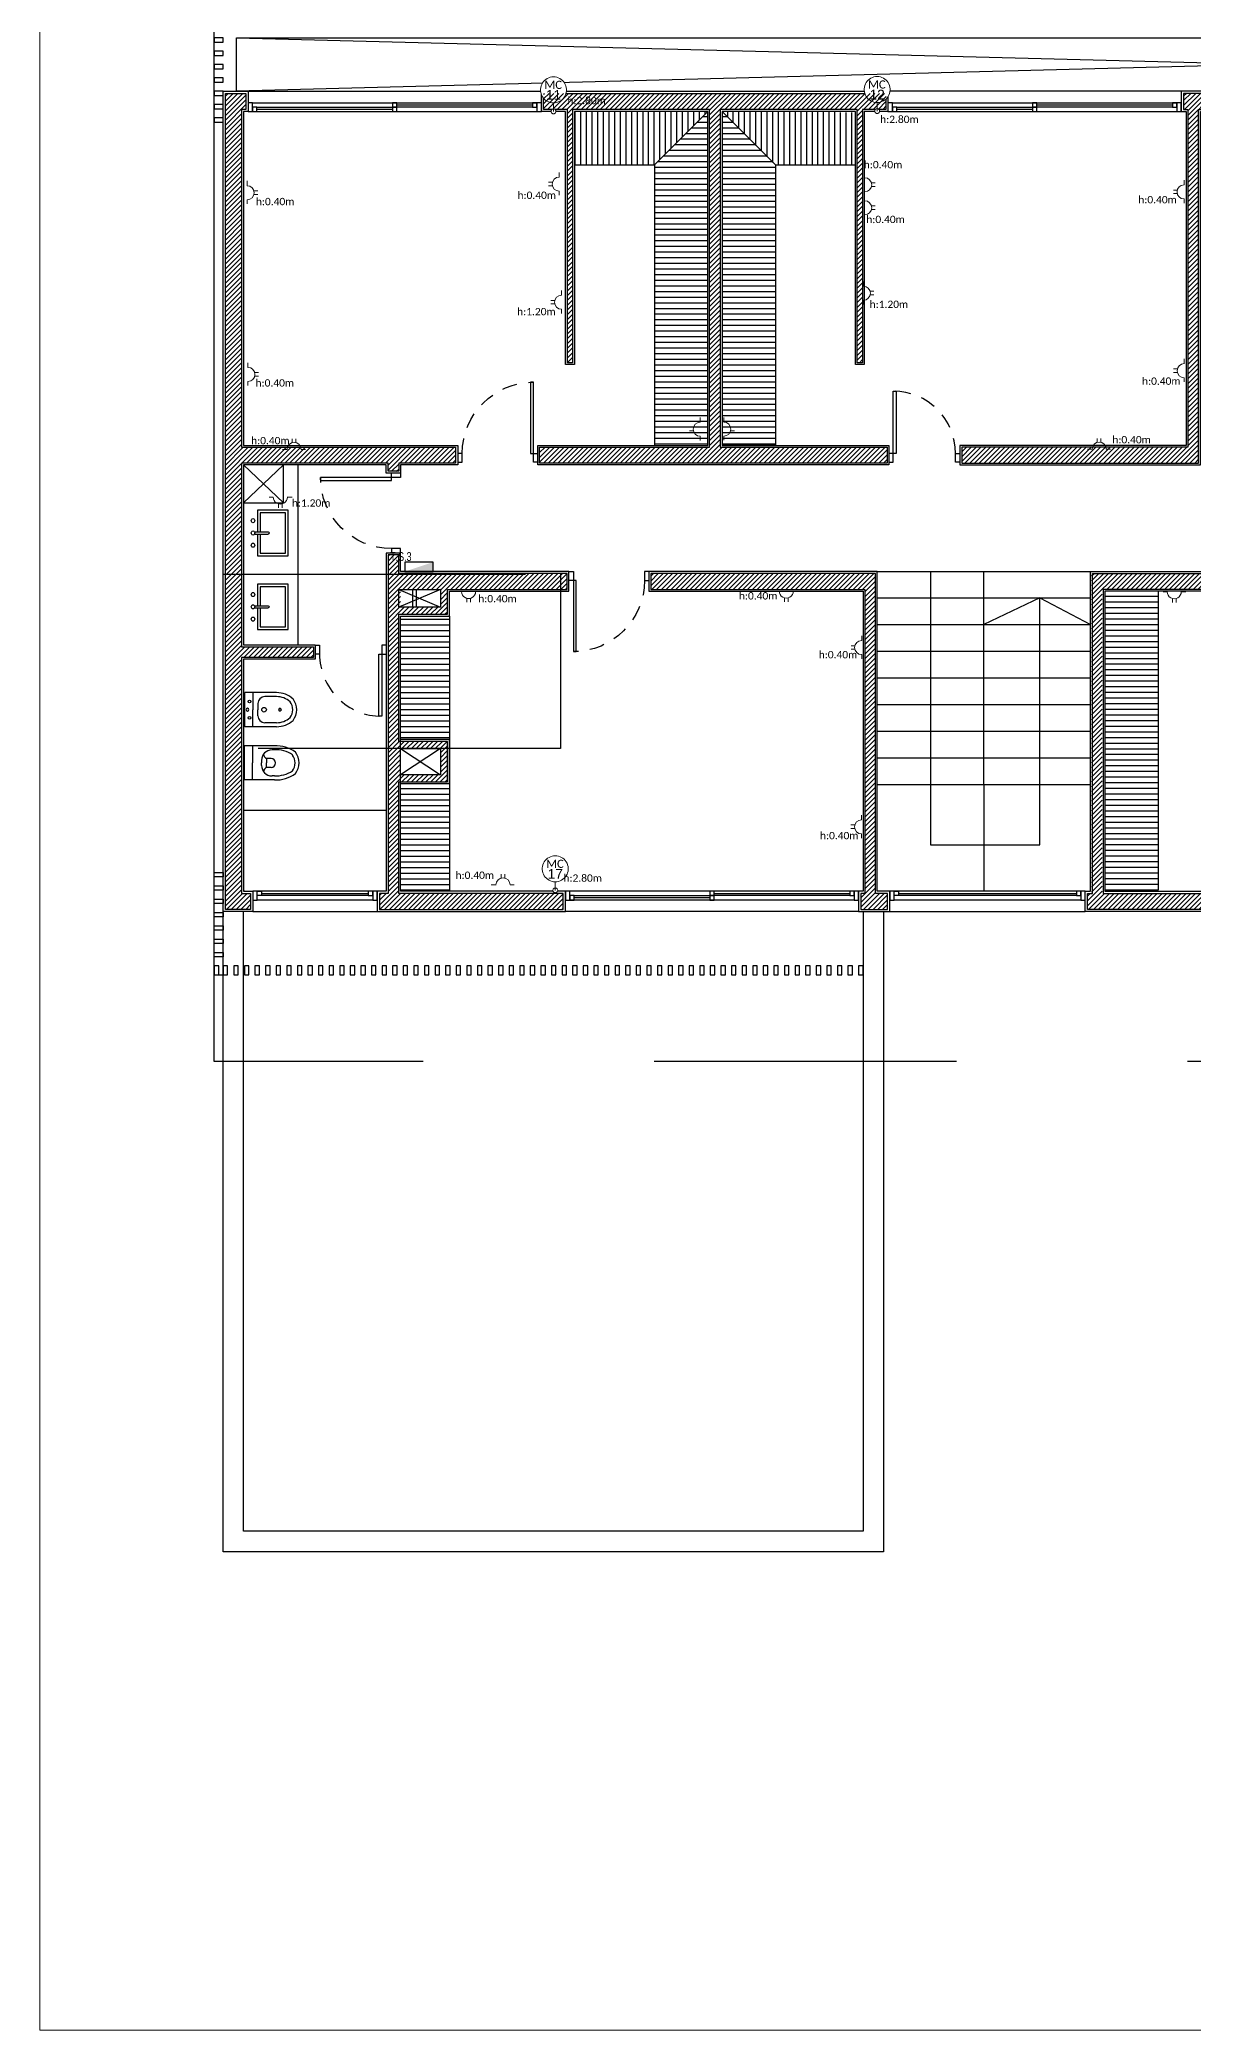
# Model space of a CAD drawing. Header units: millimetres. Extents: x 430 to 1353, y -204 to 152.
# Drawn here: x 475.63 to 488.61, y -13.17 to 9.22 of the extents above; entities that cross this region are included whole.
import ezdxf
from ezdxf.enums import TextEntityAlignment as Align

# ---------------------------------------------------------------- set-up
doc = ezdxf.new("R2010")
doc.units = ezdxf.units.MM
doc.linetypes.add('DASHED', pattern=[0.3, 0.17, -0.13])
doc.layers.get('0').update_dxf_attribs({"color": 250})
for name, color, linetype in [('AN - Texto 1-25', 252, 'Continuous'), ('AR - Carpinteria', 252, 'Continuous'), ('AR - Equipamiento Fijo', 252, 'Continuous'), ('AR - Ht', 252, 'Continuous'), ('AR - Proyeccion', 252, 'DASHED'), ('AR - Vista 05', 252, 'Continuous'), ('AR - Vista 1', 252, 'Continuous'), ('AR - Vista 4', 252, 'Continuous'), ('AR_Vista 1', 252, 'Continuous'), ('IE - Boca', 252, 'Continuous')]:
    doc.layers.add(name, color=color, linetype=linetype)
for name, color, linetype, lineweight in [('ND-Cotas', 252, 'Continuous', 9), ('ND-GLOBAL_Notas', 252, 'Continuous', 9), ('ND-TABLEROS', 1, 'Continuous', 9), ('ND-TUG_Boca', 160, 'Continuous', 9)]:
    doc.layers.add(name, color=color, linetype=linetype, lineweight=lineweight)
doc.styles.add('50-TXT', font='GOTHIC.TTF', dxfattribs={"width": 0.75, "height": 0.1})
doc.styles.add('IMPLANTACION', font='arial.ttf', dxfattribs={"height": 0.3})
doc.styles.add('MtXpl_Calibri', font='calibri.ttf')
doc.styles.get("Standard").update_dxf_attribs({"font": 'arial.ttf'})

# ---------------------------------------------------------------- blocks, each defined once
blk = doc.blocks.new('Toma_doble')
for p, q in [((-0.079, 0.03), (-0.132, 0.03)), ((-0.021, 0.107), (-0.021, 0.15)), ((0.019, 0.107), (0.019, 0.15)), ((0.079, 0.03), (0.126, 0.03))]:
    blk.add_line(p, q)
blk.add_arc((0, 0.03), 0.0794, 360, 180)
blk = doc.blocks.new('Motor_cortinero')
blk.add_wipeout([(689.072, 30.448), (689.047, 30.446), (689.023, 30.442), (689, 30.434), (688.977, 30.424), (688.956, 30.41), (688.937, 30.395), (688.921, 30.377), (688.906, 30.357), (688.894, 30.335), (688.885, 30.312), (688.879, 30.288), (688.876, 30.264), (688.876, 30.239), (688.879, 30.215), (688.885, 30.191), (688.894, 30.168), (688.906, 30.146), (688.921, 30.126), (688.937, 30.108), (688.956, 30.093), (688.977, 30.079), (689, 30.069), (689.023, 30.061), (689.047, 30.057), (689.072, 30.055), (689.097, 30.057), (689.121, 30.061), (689.144, 30.069), (689.167, 30.079), (689.187, 30.093), (689.206, 30.108), (689.223, 30.126), (689.238, 30.146), (689.25, 30.168), (689.259, 30.191), (689.265, 30.215), (689.268, 30.239), (689.268, 30.264), (689.265, 30.288), (689.259, 30.312), (689.25, 30.335), (689.238, 30.357), (689.223, 30.377), (689.206, 30.395), (689.187, 30.41), (689.167, 30.424), (689.144, 30.434), (689.121, 30.442), (689.097, 30.446)])
at = {"style": 'MtXpl_Calibri'}
blk.add_text('MC', height=0.1226, rotation=0.0046, dxfattribs=at).set_placement((688.935, 30.266))
blk.add_wipeout([(689.072, 29.962), (689.063, 29.961), (689.055, 29.958), (689.048, 29.953), (689.042, 29.947), (689.038, 29.939), (689.036, 29.931), (689.036, 29.922), (689.038, 29.914), (689.042, 29.906), (689.048, 29.899), (689.055, 29.895), (689.063, 29.891), (689.072, 29.89), (689.081, 29.891), (689.089, 29.895), (689.096, 29.899), (689.101, 29.906), (689.105, 29.914), (689.108, 29.922), (689.108, 29.931), (689.105, 29.939), (689.101, 29.947), (689.096, 29.953), (689.089, 29.958), (689.081, 29.961)])
h = blk.add_hatch()
h.set_pattern_fill('ANGLE', color=256)
h.set_pattern_definition([(0, (0, -0.042), (0, 6.985), [5.08, -1.905]), (90, (0, -0.042), (-6.985, 4e-16), [5.08, -1.905])])
h.paths.add_polyline_path([(689.036, 29.926, 1), (689.108, 29.926, 1)])
blk.add_line((689.072, 30.055), (689.072, 29.926))
for points in [[(689.072, 30.448), (689.047, 30.446), (689.023, 30.442), (689, 30.434), (688.977, 30.424), (688.956, 30.41), (688.937, 30.395), (688.921, 30.377), (688.906, 30.357), (688.894, 30.335), (688.885, 30.312), (688.879, 30.288), (688.876, 30.264), (688.876, 30.239), (688.879, 30.215), (688.885, 30.191), (688.894, 30.168), (688.906, 30.146), (688.921, 30.126), (688.937, 30.108), (688.956, 30.093), (688.977, 30.079), (689, 30.069), (689.023, 30.061), (689.047, 30.057), (689.072, 30.055), (689.097, 30.057), (689.121, 30.061), (689.144, 30.069), (689.167, 30.079), (689.187, 30.093), (689.206, 30.108), (689.223, 30.126), (689.238, 30.146), (689.25, 30.168), (689.259, 30.191), (689.265, 30.215), (689.268, 30.239), (689.268, 30.264), (689.265, 30.288), (689.259, 30.312), (689.25, 30.335), (689.238, 30.357), (689.223, 30.377), (689.206, 30.395), (689.187, 30.41), (689.167, 30.424), (689.144, 30.434), (689.121, 30.442), (689.097, 30.446)], [(689.072, 29.962), (689.063, 29.961), (689.055, 29.958), (689.048, 29.953), (689.042, 29.947), (689.038, 29.939), (689.036, 29.931), (689.036, 29.922), (689.038, 29.914), (689.042, 29.906), (689.048, 29.899), (689.055, 29.895), (689.063, 29.891), (689.072, 29.89), (689.081, 29.891), (689.089, 29.895), (689.096, 29.899), (689.101, 29.906), (689.105, 29.914), (689.108, 29.922), (689.108, 29.931), (689.105, 29.939), (689.101, 29.947), (689.096, 29.953), (689.089, 29.958), (689.081, 29.961)]]:
    blk.add_lwpolyline(points, close=True)
blk = doc.blocks.new('Motor cortinero numerado')
at = {"xscale": 0.744428715064112, "yscale": 0.744428715064112, "zscale": 0.744428715064112}
blk.add_blockref('Motor_cortinero', (-512.965, -22.278), dxfattribs=at)
at = {"style": 'IMPLANTACION'}
blk.add_attdef('NU', text='', height=0.11, dxfattribs=at).set_placement((0, 0.185), align=Align.MIDDLE)
blk = doc.blocks.new('BIDE2-VS')
for p, q in [((-0.19, 0), (0.19, 0)), ((-0.19, -0.354), (-0.19, 0)), ((0.19, -0.354), (0.19, 0)), ((-0.19, -0.09), (0, -0.09)), ((-0.067, -0.146), (0, -0.146)), ((0.19, -0.09), (0, -0.09)), ((0.067, -0.146), (0, -0.146)), ((-0.145, -0.354), (-0.145, -0.224)), ((-0.145, -0.354), (-0.145, -0.327)), ((0.145, -0.354), (0.145, -0.224))]:
    blk.add_line(p, q)
for centre, radius in [((-0.09, -0.052), 0.015), ((0, -0.215), 0.026), ((0.09, -0.052), 0.015)]:
    blk.add_circle(centre, radius)
for centre, radius, start, end in [((-0.067, -0.224), 0.0781, 90, 180), ((0, -0.03), 0.015, 90, 270), ((0, -0.03), 0.015, 270, 90), ((0.067, -0.224), 0.0781, 0, 90), ((0.084, -0.354), 0.274, 180, 222.2256), ((0.084, -0.354), 0.229, 180, 221.3159), ((0, -0.393), 0.015, 90, 270), ((0, -0.393), 0.015, 270, 90), ((-0.084, -0.354), 0.229, 318.6841, 0), ((-0.084, -0.354), 0.274, 317.7744, 0), ((0, -0.39), 0.19, 231.2469, 270), ((0, -0.39), 0.145, 232.619, 270), ((0, -0.39), 0.145, 270, 307.381), ((0, -0.39), 0.19, 270, 308.7531)]:
    blk.add_arc(centre, radius, start, end)
blk = doc.blocks.new('INOD3-VS')
for p, q in [((-0.19, 0), (0.19, 0)), ((-0.19, -0.334), (-0.19, 0)), ((0.19, -0.334), (0.19, 0)), ((-0.19, -0.09), (0, -0.09)), ((-0.028, -0.19), (0, -0.19)), ((0.19, -0.09), (0, -0.09)), ((0.028, -0.19), (0, -0.19)), ((-0.145, -0.334), (-0.145, -0.307)), ((-0.05, -0.297), (-0.05, -0.247)), ((-0.05, -0.247), (0, -0.247)), ((0.05, -0.247), (0, -0.247)), ((0.05, -0.297), (0.05, -0.247)), ((0.145, -0.334), (0.145, -0.307))]:
    blk.add_line(p, q)
for centre, radius, start, end in [((-0.028, -0.307), 0.117, 90, 180), ((-0.095, -0.259), 0.0464, 14.8851, 92.9268), ((0.028, -0.307), 0.117, 0, 90), ((0.095, -0.259), 0.0464, 87.0732, 165.1149), ((0.195, -0.344), 0.385, 178.5208, 215.4085), ((0.198, -0.345), 0.343, 178.2465, 213.5506), ((0, -0.297), 0.05, 180, 270), ((0, -0.297), 0.05, 270, 0), ((-0.127, -0.365), 0.274, 321.8101, 6.3928), ((-0.192, -0.345), 0.383, 324.4734, 1.5973), ((0, -0.419), 0.19, 231.2469, 270), ((0, -0.419), 0.145, 232.619, 270), ((0, -0.419), 0.145, 270, 307.381), ((0, -0.419), 0.19, 270, 308.7531)]:
    blk.add_arc(centre, radius, start, end)
blk = doc.blocks.new('bacha')
for p, q in [((519.809, 72.68), (519.809, 72.832)), ((519.833, 72.68), (519.833, 72.832))]:
    blk.add_line(p, q)
for points in [[(519.809, 72.711), (519.565, 72.711), (519.565, 73.058), (520.076, 73.058), (520.076, 72.711), (519.833, 72.711)], [(519.809, 72.741), (519.595, 72.741), (519.595, 73.028), (520.046, 73.028), (520.046, 72.741), (519.833, 72.741)]]:
    blk.add_lwpolyline(points)
blk.add_arc((519.821, 72.831), 0.0121, 5.5464, 174.4536)
at = {"extrusion": (0, 0, -1)}
for centre in [(519.683, 72.661), (519.821, 72.661), (519.959, 72.661)]:
    blk.add_ellipse(centre, major_axis=(0.0235, 0), ratio=0.85, start_param=3.141593, end_param=9.424778, dxfattribs=at)
blk = doc.blocks.new('*U491')
blk.add_lwpolyline([(0.05, 0.1), (0.05, 0.9), (0.083, 0.9), (0.083, 0.1)], close=True)
for points in [[(0, 0), (0.05, 0), (0.05, 0.1), (0, 0.1)], [(0.9, 0), (0.85, 0), (0.85, 0.1), (0.9, 0.1)]]:
    blk.add_lwpolyline(points)
at = {"color": 8, "linetype": 'DASHED'}
blk.add_arc((0.05, 0.1), 0.8, 360, 90, dxfattribs=at)
blk = doc.blocks.new('*U492')
blk.add_lwpolyline([(0.05, 0.1), (0.05, 0.8), (0.083, 0.8), (0.083, 0.1)], close=True)
for points in [[(0, 0), (0.05, 0), (0.05, 0.1), (0, 0.1)], [(0.8, 0), (0.75, 0), (0.75, 0.1), (0.8, 0.1)]]:
    blk.add_lwpolyline(points)
at = {"color": 8, "linetype": 'DASHED'}
blk.add_arc((0.05, 0.1), 0.7, 360, 90, dxfattribs=at)
blk = doc.blocks.new('*U294')
at = {"color": 8}
blk.add_line((2.1, 0.025), (0.1, 0.025), dxfattribs=at)
at = {"layer": 'AR - Carpinteria'}
for p, q in [((0.05, 0.1), (2.15, 0.1)), ((0.05, 0), (2.15, 0)), ((0.1, 0.05), (2.1, 0.05))]:
    blk.add_line(p, q, dxfattribs=at)
for points in [[(0, 0), (0.05, 0), (0.05, 0.1), (0, 0.1)], [(0.05, 0), (0.1, 0), (0.1, 0.05), (0.05, 0.05)], [(2.15, 0), (2.1, 0), (2.1, 0.05), (2.15, 0.05)], [(2.15, 0), (2.2, 0), (2.2, 0.1), (2.15, 0.1)]]:
    blk.add_lwpolyline(points, close=True, dxfattribs=at)
blk = doc.blocks.new('*U494')
at = {"color": 8}
for p, q in [((1.625, 0.025), (0.1, 0.025)), ((1.675, 0.075), (3.2, 0.075))]:
    blk.add_line(p, q, dxfattribs=at)
at = {"layer": 'AR - Carpinteria'}
for p, q in [((0.05, 0.1), (3.25, 0.1)), ((0.05, 0), (3.25, 0)), ((0.1, 0.05), (1.625, 0.05)), ((3.2, 0.05), (1.675, 0.05))]:
    blk.add_line(p, q, dxfattribs=at)
for points in [[(0, 0), (0.05, 0), (0.05, 0.1), (0, 0.1)], [(0.05, 0), (0.1, 0), (0.1, 0.05), (0.05, 0.05)], [(1.675, 0.1), (1.625, 0.1), (1.625, 0.05), (1.675, 0.05)], [(1.625, 0), (1.675, 0), (1.675, 0.05), (1.625, 0.05)], [(3.25, 0.1), (3.2, 0.1), (3.2, 0.05), (3.25, 0.05)], [(3.25, 0), (3.3, 0), (3.3, 0.1), (3.25, 0.1)]]:
    blk.add_lwpolyline(points, close=True, dxfattribs=at)
blk = doc.blocks.new('Tab-sec')
at = {"color": 0}
blk.add_lwpolyline([(-0.316, 0.252), (-0.316, 0.036), (0.326, 0.036), (0.326, 0.252), (-0.316, 0.252)], dxfattribs=at)
blk.add_solid([(0.326, 0.252), (0.326, 0.036), (-0.316, 0.036)], dxfattribs=at)
blk = doc.blocks.new('*U295')
at = {"color": 8}
blk.add_line((1.3, 0.025), (0.1, 0.025), dxfattribs=at)
at = {"layer": 'AR - Carpinteria'}
for p, q in [((0.05, 0.1), (1.35, 0.1)), ((0.05, 0), (1.35, 0)), ((0.1, 0.05), (1.3, 0.05))]:
    blk.add_line(p, q, dxfattribs=at)
for points in [[(0, 0), (0.05, 0), (0.05, 0.1), (0, 0.1)], [(0.05, 0), (0.1, 0), (0.1, 0.05), (0.05, 0.05)], [(1.35, 0), (1.3, 0), (1.3, 0.05), (1.35, 0.05)], [(1.35, 0), (1.4, 0), (1.4, 0.1), (1.35, 0.1)]]:
    blk.add_lwpolyline(points, close=True, dxfattribs=at)
blk = doc.blocks.new('planta alta')
at = {"layer": 'AR - Equipamiento Fijo', "linetype": 'ByBlock', "transparency": 33554585}
h = blk.add_hatch(dxfattribs=at)
h.set_pattern_fill('ANSI31,_O', color=256, scale=0.02, angle=45)
h.set_pattern_definition([(90, (-553.773214, -51.777135), (-0.0635, 0), [])])
h.paths.add_polyline_path([(4.852, 15.6), (5.453, 16.2), (3.953, 16.2), (3.953, 15.6)])
h.paths.add_polyline_path([(5.613, 16.2), (6.213, 15.6), (7.113, 15.6), (7.113, 16.19)])
at = {"layer": 'AR - Equipamiento Fijo', "transparency": 33554585}
h = blk.add_hatch(dxfattribs=at)
h.set_pattern_fill('ANSI31', color=256, scale=0.02, angle=315)
h.set_pattern_definition([(0, (-643.2168, -51.777135), (1e-17, 0.0635), [])])
h.paths.add_polyline_path([(6.213, 15.6), (5.613, 16.2), (5.613, 12.445), (6.213, 12.445)])
h.paths.add_polyline_path([(5.453, 16.2), (4.852, 15.6), (4.852, 12.445), (5.453, 12.445)])
h = blk.add_hatch(dxfattribs=at)
h.set_pattern_fill('ANSI31', color=256, scale=0.02, angle=315)
h.set_pattern_definition([(0, (-553.808214, -51.777135), (1e-17, 0.0635), [])])
h.paths.add_polyline_path([(10.52, 10.805), (9.92, 10.805), (9.92, 7.43), (10.52, 7.43)])
h.paths.add_polyline_path([(12.01, 10.805), (11.41, 10.805), (11.41, 8.44), (12.01, 8.44)])
h = blk.add_hatch(dxfattribs=at)
h.set_pattern_fill('ANSI31', color=256, scale=0.02, angle=315)
h.set_pattern_definition([(0, (-387.78641, -52.542135), (1e-17, 0.0635), [])])
h.paths.add_polyline_path([(1.995, 9.135), (2.545, 9.135), (2.545, 10.535), (1.995, 10.535)])
h.paths.add_polyline_path([(2.545, 8.64), (1.995, 8.64), (1.995, 7.44), (2.545, 7.44)])
at = {"layer": 'AN - Texto 1-25'}
for p, q in [((2.129, 10.825), (2.129, 10.625)), ((2.172, 10.825), (2.172, 10.625))]:
    blk.add_line(p, q, dxfattribs=at)
at = {"layer": 'AR - Carpinteria'}
for p, q in [((0.28, 16.43), (3.58, 16.43)), ((10.78, 16.43), (7.485, 16.43)), ((0.23, 12.225), (0.68, 11.8)), ((0.68, 12.225), (0.23, 11.8)), ((1.975, 10.825), (2.445, 10.625)), ((2.445, 10.825), (1.975, 10.625)), ((0.333, 7.2), (1.74, 7.2)), ((7.15, 7.2), (3.85, 7.2))]:
    blk.add_line(p, q, dxfattribs=at)
at = {"layer": 'AR - Equipamiento Fijo'}
for p, q in [((4.852, 15.6), (5.453, 16.2)), ((6.213, 15.6), (5.613, 16.2)), ((3.953, 15.6), (4.852, 15.6)), ((4.852, 15.6), (4.852, 12.445)), ((6.213, 15.6), (6.213, 12.445)), ((6.213, 15.6), (7.113, 15.6)), ((4.852, 12.445), (5.453, 12.445)), ((6.213, 12.445), (5.613, 12.445)), ((0.843, 10.2), (0.843, 12.225)), ((10.52, 10.805), (10.52, 7.44)), ((0.24, 8.34), (1.835, 8.34))]:
    blk.add_line(p, q, dxfattribs=at)
at = {"layer": 'AR - Equipamiento Fijo', "ltscale": 0.5}
blk.add_lwpolyline([(1.995, 10.525), (2.545, 10.525), (2.545, 7.44), (1.995, 7.44)], close=True, dxfattribs=at)
at = {"layer": 'AR - Proyeccion', "ltscale": 20}
blk.add_lwpolyline([(14.25, 5.515), (-0.1, 5.515), (-0.1, 17.28), (23.73, 17.28), (23.73, 6.35), (14.765, 6.35)], dxfattribs=at)
blk.add_lwpolyline([(0, 10.995), (3.795, 10.995), (3.795, 9.035), (0, 9.035)], close=True, dxfattribs=at)
at = {"layer": 'AR - Vista 05'}
for points in [[(0.235, 7.2), (0, 7.2), (0, 16.43), (0.24, 16.43), (0.28, 16.43), (0.28, 16.2), (0.23, 16.2), (0.23, 12.445), (1.995, 12.445), (2.64, 12.445), (2.64, 12.225), (1.995, 12.225), (1.995, 12.134), (1.835, 12.134), (1.835, 12.225), (0.843, 12.225), (0.843, 12.225), (0.23, 12.225), (0.23, 10.2), (1.035, 10.2), (1.035, 10.04), (0.23, 10.04), (0.23, 7.43), (0.333, 7.43), (0.333, 7.2), (0.235, 7.2)], [(14.265, 7.2), (9.7, 7.2), (9.7, 7.43), (9.76, 7.43), (9.76, 11.025), (11.378, 11.025), (13.317, 11.025), (13.317, 10.805), (12.11, 10.805), (12.11, 8.347), (12.01, 8.347), (12.01, 10.805), (10.588, 10.805), (9.92, 10.805), (9.92, 7.43), (14.785, 7.43), (14.785, 7.2), (14.765, 7.2), (14.765, 5.39), (14.265, 5.39), (14.265, 7.2)]]:
    blk.add_lwpolyline(points, dxfattribs=at)
for points in [[(7.49, 12.225), (3.54, 12.225), (3.54, 12.445), (5.453, 12.445), (5.453, 16.2), (3.953, 16.2), (3.953, 13.355), (3.853, 13.355), (3.853, 16.2), (3.58, 16.2), (3.58, 16.43), (7.48, 16.43), (7.48, 16.2), (7.213, 16.2), (7.213, 13.355), (7.113, 13.355), (7.113, 16.2), (5.613, 16.2), (5.613, 12.445), (7.49, 12.445)], [(10.995, 16.2), (11.035, 16.2), (11.035, 16.43), (10.78, 16.43), (10.78, 16.2), (10.835, 16.2), (10.835, 12.445), (8.29, 12.445), (8.29, 12.225), (10.995, 12.225)], [(1.995, 9.135), (1.995, 10.525), (2.545, 10.525), (2.545, 10.805), (3.89, 10.805), (3.89, 11.025), (1.995, 11.025), (1.995, 11.234), (1.835, 11.234), (1.835, 10.04), (1.835, 7.43), (1.733, 7.43), (1.733, 7.2), (3.85, 7.2), (3.85, 7.43), (1.995, 7.43), (1.995, 8.64), (2.545, 8.64), (2.545, 9.135)], [(7.5, 7.43), (7.36, 7.43), (7.36, 11.025), (4.79, 11.025), (4.79, 10.805), (7.2, 10.805), (7.2, 7.43), (7.15, 7.43), (7.15, 7.2), (7.19, 7.2), (7.5, 7.2)]]:
    blk.add_lwpolyline(points, close=True, dxfattribs=at)
at = {"layer": 'AR - Vista 1'}
for p, q in [((1.995, 9.035), (2.445, 8.74)), ((2.445, 9.035), (1.995, 8.74))]:
    blk.add_line(p, q, dxfattribs=at)
for points in [[(-0.1, 6.49), (-0.1, 17.28), (5.425, 17.28)], [(0.15, 16.43), (0.15, 17.03), (23.38, 17.03), (23.38, 16.43)]]:
    blk.add_lwpolyline(points, dxfattribs=at)
for points in [[(0, 16.98), (0, 17.03), (-0.1, 17.03), (-0.1, 16.98)], [(0, 16.83), (0, 16.88), (-0.1, 16.88), (-0.1, 16.83)], [(0, 16.68), (0, 16.73), (-0.1, 16.73), (-0.1, 16.68)], [(0, 16.53), (0, 16.58), (-0.1, 16.58), (-0.1, 16.53)], [(0, 16.38), (0, 16.43), (-0.1, 16.43), (-0.1, 16.38)], [(0, 16.23), (0, 16.28), (-0.1, 16.28), (-0.1, 16.23)], [(0, 16.08), (0, 16.13), (-0.1, 16.13), (-0.1, 16.08)], [(-0.1, 7.59), (-0.1, 7.64), (0, 7.64), (0, 7.59)], [(-0.1, 7.44), (-0.1, 7.49), (0, 7.49), (0, 7.44)], [(-0.1, 7.29), (-0.1, 7.34), (0, 7.34), (0, 7.29)], [(-0.1, 7.14), (-0.1, 7.19), (0, 7.19), (0, 7.14)], [(-0.1, 6.99), (-0.1, 7.04), (0, 7.04), (0, 6.99)], [(-0.1, 6.84), (-0.1, 6.89), (0, 6.89), (0, 6.84)], [(-0.1, 6.69), (-0.1, 6.74), (0, 6.74), (0, 6.69)], [(-0.05, 6.59), (-0.1, 6.59), (-0.1, 6.49), (-0.05, 6.49)], [(0.051, 6.59), (0.001, 6.59), (0.001, 6.49), (0.051, 6.49)], [(0.17, 6.59), (0.12, 6.59), (0.12, 6.49), (0.17, 6.49)], [(0.289, 6.59), (0.239, 6.59), (0.239, 6.49), (0.289, 6.49)], [(0.408, 6.59), (0.358, 6.59), (0.358, 6.49), (0.408, 6.49)], [(0.528, 6.59), (0.478, 6.59), (0.478, 6.49), (0.528, 6.49)], [(0.647, 6.59), (0.597, 6.59), (0.597, 6.49), (0.647, 6.49)], [(0.766, 6.59), (0.716, 6.59), (0.716, 6.49), (0.766, 6.49)], [(0.885, 6.59), (0.835, 6.59), (0.835, 6.49), (0.885, 6.49)], [(1.004, 6.59), (0.954, 6.59), (0.954, 6.49), (1.004, 6.49)], [(1.123, 6.59), (1.073, 6.59), (1.073, 6.49), (1.123, 6.49)], [(1.242, 6.59), (1.192, 6.59), (1.192, 6.49), (1.242, 6.49)], [(1.362, 6.59), (1.312, 6.59), (1.312, 6.49), (1.362, 6.49)], [(1.481, 6.59), (1.431, 6.59), (1.431, 6.49), (1.481, 6.49)], [(1.6, 6.59), (1.55, 6.59), (1.55, 6.49), (1.6, 6.49)], [(1.719, 6.59), (1.669, 6.59), (1.669, 6.49), (1.719, 6.49)], [(1.838, 6.59), (1.788, 6.59), (1.788, 6.49), (1.838, 6.49)], [(1.957, 6.59), (1.907, 6.59), (1.907, 6.49), (1.957, 6.49)], [(2.076, 6.59), (2.026, 6.59), (2.026, 6.49), (2.076, 6.49)], [(2.195, 6.59), (2.145, 6.59), (2.145, 6.49), (2.195, 6.49)], [(2.315, 6.59), (2.265, 6.59), (2.265, 6.49), (2.315, 6.49)], [(2.434, 6.59), (2.384, 6.59), (2.384, 6.49), (2.434, 6.49)], [(2.553, 6.59), (2.503, 6.59), (2.503, 6.49), (2.553, 6.49)], [(2.672, 6.59), (2.622, 6.59), (2.622, 6.49), (2.672, 6.49)], [(2.791, 6.59), (2.741, 6.59), (2.741, 6.49), (2.791, 6.49)], [(2.91, 6.59), (2.86, 6.59), (2.86, 6.49), (2.91, 6.49)], [(3.029, 6.59), (2.979, 6.59), (2.979, 6.49), (3.029, 6.49)], [(3.149, 6.59), (3.099, 6.59), (3.099, 6.49), (3.149, 6.49)], [(3.268, 6.59), (3.218, 6.59), (3.218, 6.49), (3.268, 6.49)], [(3.387, 6.59), (3.337, 6.59), (3.337, 6.49), (3.387, 6.49)], [(3.506, 6.59), (3.456, 6.59), (3.456, 6.49), (3.506, 6.49)], [(3.625, 6.59), (3.575, 6.59), (3.575, 6.49), (3.625, 6.49)], [(3.744, 6.59), (3.694, 6.59), (3.694, 6.49), (3.744, 6.49)], [(3.863, 6.59), (3.813, 6.59), (3.813, 6.49), (3.863, 6.49)], [(3.982, 6.59), (3.932, 6.59), (3.932, 6.49), (3.982, 6.49)], [(4.102, 6.59), (4.052, 6.59), (4.052, 6.49), (4.102, 6.49)], [(4.221, 6.59), (4.171, 6.59), (4.171, 6.49), (4.221, 6.49)], [(4.34, 6.59), (4.29, 6.59), (4.29, 6.49), (4.34, 6.49)], [(4.459, 6.59), (4.409, 6.59), (4.409, 6.49), (4.459, 6.49)], [(4.578, 6.59), (4.528, 6.59), (4.528, 6.49), (4.578, 6.49)], [(4.697, 6.59), (4.647, 6.59), (4.647, 6.49), (4.697, 6.49)], [(4.816, 6.59), (4.766, 6.59), (4.766, 6.49), (4.816, 6.49)], [(4.936, 6.59), (4.886, 6.59), (4.886, 6.49), (4.936, 6.49)], [(5.055, 6.59), (5.005, 6.59), (5.005, 6.49), (5.055, 6.49)], [(5.174, 6.59), (5.124, 6.59), (5.124, 6.49), (5.174, 6.49)], [(5.293, 6.59), (5.243, 6.59), (5.243, 6.49), (5.293, 6.49)], [(5.412, 6.59), (5.362, 6.59), (5.362, 6.49), (5.412, 6.49)], [(5.531, 6.59), (5.481, 6.59), (5.481, 6.49), (5.531, 6.49)], [(5.65, 6.59), (5.6, 6.59), (5.6, 6.49), (5.65, 6.49)], [(5.77, 6.59), (5.72, 6.59), (5.72, 6.49), (5.77, 6.49)], [(5.889, 6.59), (5.839, 6.59), (5.839, 6.49), (5.889, 6.49)], [(6.008, 6.59), (5.958, 6.59), (5.958, 6.49), (6.008, 6.49)], [(6.127, 6.59), (6.077, 6.59), (6.077, 6.49), (6.127, 6.49)], [(6.246, 6.59), (6.196, 6.59), (6.196, 6.49), (6.246, 6.49)], [(6.365, 6.59), (6.315, 6.59), (6.315, 6.49), (6.365, 6.49)], [(6.484, 6.59), (6.434, 6.59), (6.434, 6.49), (6.484, 6.49)], [(6.603, 6.59), (6.553, 6.59), (6.553, 6.49), (6.603, 6.49)], [(6.723, 6.59), (6.673, 6.59), (6.673, 6.49), (6.723, 6.49)], [(6.842, 6.59), (6.792, 6.59), (6.792, 6.49), (6.842, 6.49)], [(6.961, 6.59), (6.911, 6.59), (6.911, 6.49), (6.961, 6.49)], [(7.08, 6.59), (7.03, 6.59), (7.03, 6.49), (7.08, 6.49)], [(7.199, 6.59), (7.149, 6.59), (7.149, 6.49), (7.199, 6.49)]]:
    blk.add_lwpolyline(points, close=True, dxfattribs=at)
at = {"layer": 'AR - Vista 4'}
blk.add_line((0.24, 7.44), (0.24, 7.44), dxfattribs=at)
for points in [[(0.235, 7.225), (0.025, 7.225), (0.025, 16.405), (0.24, 16.405), (0.255, 16.405), (0.255, 16.225), (0.205, 16.225), (0.205, 12.425), (1.995, 12.425), (2.615, 12.425), (2.615, 12.245), (1.975, 12.245), (1.975, 12.154), (1.855, 12.154), (1.855, 12.245), (0.205, 12.245), (0.205, 10.18), (1.015, 10.18), (1.015, 10.06), (0.205, 10.06), (0.205, 7.405), (0.308, 7.405), (0.308, 7.225)], [(7.47, 12.245), (3.56, 12.245), (3.56, 12.425), (5.473, 12.425), (5.473, 16.225), (3.932, 16.225), (3.932, 13.375), (3.873, 13.375), (3.873, 16.225), (3.605, 16.225), (3.605, 16.405), (7.455, 16.405), (7.455, 16.225), (7.193, 16.225), (7.193, 13.375), (7.133, 13.375), (7.133, 16.225), (5.593, 16.225), (5.593, 12.425), (7.47, 12.425)], [(10.975, 16.225), (11.01, 16.225), (11.01, 16.405), (10.805, 16.405), (10.805, 16.225), (10.855, 16.225), (10.855, 12.425), (8.31, 12.425), (8.31, 12.245), (10.975, 12.245)], [(0.23, 11.8), (0.68, 11.8), (0.68, 12.225), (0.23, 12.225)], [(1.975, 9.115), (1.975, 10.545), (2.525, 10.545), (2.525, 10.825), (3.87, 10.825), (3.87, 11.005), (1.975, 11.005), (1.975, 11.214), (1.855, 11.214), (1.855, 10.04), (1.855, 7.405), (1.758, 7.405), (1.758, 7.225), (3.825, 7.225), (3.825, 7.405), (1.975, 7.405), (1.975, 8.66), (2.525, 8.66), (2.525, 9.115)], [(7.475, 7.405), (7.34, 7.405), (7.34, 11.005), (4.81, 11.005), (4.81, 10.825), (7.22, 10.825), (7.22, 7.405), (7.175, 7.405), (7.175, 7.225), (7.475, 7.225)], [(14.29, 7.225), (9.726, 7.225), (9.726, 7.405), (9.78, 7.405), (9.78, 11.005), (11.378, 11.005), (13.297, 11.005), (13.297, 10.825), (12.09, 10.825), (12.09, 8.367), (12.03, 8.367), (12.03, 10.825), (9.9, 10.825), (9.9, 7.405), (14.76, 7.405), (14.76, 7.225), (14.74, 7.225), (14.74, 5.415), (14.29, 5.415)], [(2.445, 10.825), (2.445, 10.625), (1.975, 10.625), (1.975, 10.825)], [(1.995, 8.74), (1.995, 9.035), (2.445, 9.035), (2.445, 8.74)]]:
    blk.add_lwpolyline(points, close=True, dxfattribs=at)
at = {"layer": 'AR_Vista 1'}
for p, q in [((0.15, 17.03), (23.38, 16.431)), ((23.38, 17.03), (0.15, 16.43)), ((7.36, 11.025), (9.76, 11.025)), ((8.56, 8.63), (8.56, 11.025)), ((7.36, 10.73), (9.76, 10.73)), ((7.36, 10.43), (9.76, 10.43)), ((7.36, 10.13), (9.76, 10.13)), ((7.36, 9.83), (9.76, 9.83)), ((7.36, 9.53), (9.76, 9.53)), ((7.36, 9.23), (9.76, 9.23)), ((7.36, 8.93), (9.76, 8.93)), ((7.36, 8.63), (9.76, 8.63)), ((8.56, 8.63), (8.56, 7.43)), ((7.44, 7.2), (9.7, 7.2)), ((-0.1, 6.49), (0, 6.49))]:
    blk.add_line(p, q, dxfattribs=at)
for points in [[(7.96, 11.025), (7.96, 7.953), (9.187, 7.953), (9.187, 10.73), (8.56, 10.43)], [(9.187, 10.73), (9.76, 10.43)], [(7.43, 7.2), (7.43, 0), (0, 0), (0, 7.2)], [(7.2, 7.2), (7.2, 0.23), (0.23, 0.23), (0.23, 7.2)]]:
    blk.add_lwpolyline(points, dxfattribs=at)
at = {"layer": 'AR - Carpinteria'}
for name, p in [('*U494', (0.28, 16.2)), ('*U494', (7.48, 16.2)), ('*U492', (7.49, 12.255))]:
    blk.add_blockref(name, p, dxfattribs=at)
at = {"layer": 'AR - Carpinteria', "xscale": -1}
blk.add_blockref('*U491', (3.54, 12.255), dxfattribs=at)
at = {"layer": 'AR - Carpinteria'}
for p, xscale, rotation in [((1.995, 12.134), -1.000000000000018, 90), ((3.89, 11.025), -1, 180)]:
    blk.add_blockref('*U491', p, dxfattribs=dict(at, xscale=xscale, rotation=rotation))
at = {"layer": 'AR - Carpinteria', "rotation": 180}
for name, p in [('*U492', (1.835, 10.198)), ('*U295', (1.733, 7.43)), ('*U494', (7.15, 7.43)), ('*U294', (9.7, 7.43))]:
    blk.add_blockref(name, p, dxfattribs=at)
at = {"layer": 'AR - Equipamiento Fijo', "xscale": -1, "rotation": 270}
for p in [(-72.325, -508.361), (-72.325, -509.192)]:
    blk.add_blockref('bacha', p, dxfattribs=at)
at = {"layer": 'AR - Equipamiento Fijo', "xscale": 1.010000000000029, "yscale": 1.010000000000029, "zscale": 1.010000000000029, "rotation": 90}
for name, p in [('BIDE2-VS', (0.243, 9.472)), ('INOD3-VS', (0.24, 8.873))]:
    blk.add_blockref(name, p, dxfattribs=at)
at = {"layer": 'IE - Boca', "xscale": 0.4985690145627473, "yscale": 0.4985690145627473, "zscale": 0.4985690145627473}
blk.add_blockref('Tab-sec', (2.201, 11.007), dxfattribs=at)

msp = doc.modelspace()

# ---------------------------------------------------------------- linework, layer by layer
at = {"layer": 'ND-GLOBAL_Notas'}
msp.add_lwpolyline([(475.634, 28.145), (503.298, 28.145), (503.298, -13.17), (475.634, -13.17)], close=True, dxfattribs=at)

# ---------------------------------------------------------------- block references
at = {"layer": 'AR - Vista 05'}
msp.add_blockref('planta alta', (477.696, -7.788), dxfattribs=at)
at = {"layer": 'ND-TUG_Boca'}
for p, rotation in [((477.935, 7.499), 270), ((484.883, 7.588), 270), ((484.883, 7.33), 270), ((484.868, 6.369), 270), ((477.945, 5.455), 270), ((483.299, 4.84), 270), ((478.339, 4.105), 180), ((480.457, 3.043), 180), ((484.032, 3.048), 180), ((488.396, 3.04), 180)]:
    msp.add_blockref('Toma_doble', p, dxfattribs=dict(at, rotation=rotation))
at = {"layer": 'ND-TUG_Boca', "xscale": -1, "rotation": 90}
for p in [(481.508, 7.596), (488.537, 7.508), (481.534, 6.267), (488.539, 5.497), (483.094, 4.839), (484.91, 2.383), (484.909, 0.366)]:
    msp.add_blockref('Toma_doble', p, dxfattribs=at)
at = {"layer": 'ND-TUG_Boca'}
for p in [(478.495, 4.581), (487.552, 4.585), (480.845, -0.318)]:
    msp.add_blockref('Toma_doble', p, dxfattribs=at)

# ---------------------------------------------------------------- texts
at = {"layer": 'ND-Cotas', "char_height": 0.09, "attachment_point": 1, "rotation": 0.0046}
for s, width, insert in [('{\\fCalibri|b0|i0|c0|p34;\\H0.91667x;h:0.40m}', 0.67411, (484.904, 7.856)), ('{\\fCalibri|b0|i0|c0|p34;\\H0.91667x;h:0.40m}', 0.67411, (478.065, 7.441)), ('{\\fCalibri|b0|i0|c0|p34;\\H0.91667x;h:0.40m}', 0.67411, (481.008, 7.512)), ('{\\fCalibri|b0|i0|c0|p34;\\H0.91667x;h:0.40m}', 0.67411, (487.992, 7.462)), ('{\\fCalibri|b0|i0|c0|p34;\\H0.91667x;h:0.40m}', 0.67411, (484.932, 7.24)), ('{\\fCalibri|b0|i0|c0|p34;\\H0.91667x;h:1.20m}', 0.82465, (484.97, 6.285)), ('{\\fCalibri|b0|i0|c0|p34;\\H0.91667x;h:1.20m}', 0.82465, (481.004, 6.203)), ('{\\fCalibri|b0|i0|c0|p34;\\H0.91667x;h:0.40m}', 0.67411, (478.061, 5.401)), ('{\\fCalibri|b0|i0|c0|p34;\\H0.91667x;h:0.40m}', 0.67411, (488.034, 5.421)), ('{\\fCalibri|b0|i0|c0|p34;\\H0.91667x;h:0.40m}', 0.67411, (478.011, 4.752)), ('{\\fCalibri|b0|i0|c0|p34;\\H0.91667x;h:0.40m}', 0.67411, (487.7, 4.762)), ('{\\fCalibri|b0|i0|c0|p34;\\H0.91667x;h:1.20m}', 0.82465, (478.47, 4.05)), ('{\\fCalibri|b0|i0|c0|p34;\\H0.91667x;h:0.40m}', 0.67411, (480.566, 2.974)), ('{\\fCalibri|b0|i0|c0|p34;\\H0.91667x;h:0.40m}', 0.67411, (483.499, 3.006)), ('{\\fCalibri|b0|i0|c0|p34;\\H0.91667x;h:0.40m}', 0.67411, (484.397, 2.344)), ('{\\fCalibri|b0|i0|c0|p34;\\H0.91667x;h:0.40m}', 0.67411, (484.411, 0.309)), ('{\\fCalibri|b0|i0|c0|p34;\\H0.91667x;h:0.40m}', 0.67411, (480.311, -0.137))]:
    msp.add_mtext_dynamic_manual_height_columns(s, width=width, gutter_width=10.291, heights=[0.126], dxfattribs=dict(at, insert=insert))
at = {"layer": 'ND-TABLEROS', "style": '50-TXT', "width": 0.75}
msp.add_text('T.S.3 ', height=0.1, dxfattribs=at).set_placement((479.576, 3.356, 0))

# ---------------------------------------------------------------- next in the draw order: block references
at = {"layer": 'ND-TUG_Boca'}
for p, values in [((481.413, 8.414), {'NU': '11'}), ((485.054, 8.418), {'NU': '12'}), ((481.433, -0.348), {'NU': '17'})]:
    msp.add_blockref('Motor cortinero numerado', p, dxfattribs=at).add_auto_attribs(values)

# ---------------------------------------------------------------- next in the draw order: hatches: boundary and pattern name
at = {"layer": 'AR - Ht', "transparency": 33554610}
h = msp.add_hatch(dxfattribs=at)
h.set_pattern_fill('ANSI31', color=256, scale=0.012)
h.set_pattern_definition([(45, (-183.55572, -59.5651), (-0.0269407684, 0.0269407684), [])])
h.paths.add_polyline_path([(477.901, 8.437), (477.951, 8.437), (477.951, 8.617), (477.936, 8.617), (477.721, 8.617), (477.721, -0.563), (477.931, -0.563), (478.004, -0.563), (478.004, -0.383), (477.901, -0.383), (477.901, 2.272), (478.711, 2.272), (478.711, 2.392), (477.901, 2.392), (477.901, 4.457), (479.551, 4.457), (479.551, 4.366), (479.671, 4.366), (479.671, 4.457), (480.311, 4.457), (480.311, 4.637), (479.691, 4.637), (477.901, 4.637)])
h.paths.add_polyline_path([(485.156, 8.617), (481.301, 8.617), (481.301, 8.437), (481.569, 8.437), (481.569, 5.587), (481.629, 5.587), (481.629, 8.437), (483.169, 8.437), (483.169, 4.637), (481.256, 4.637), (481.256, 4.457), (485.166, 4.457), (485.166, 4.637), (483.289, 4.637), (483.289, 8.437), (484.829, 8.437), (484.829, 5.587), (484.889, 5.587), (484.889, 8.437), (485.156, 8.437)])
h.paths.add_polyline_path([(488.671, 8.437), (488.716, 8.437), (488.716, 8.617), (488.506, 8.617), (488.506, 8.437), (488.551, 8.437), (488.551, 4.637), (486.006, 4.637), (486.006, 4.457), (488.671, 4.457)])
h.paths.add_polyline_path([(485.036, 3.217), (482.506, 3.217), (482.506, 3.037), (484.916, 3.037), (484.916, -0.383), (484.871, -0.383), (484.871, -0.563), (485.171, -0.563), (485.171, -0.383), (485.036, -0.383)])
h.paths.add_polyline_path([(481.566, 3.217), (479.671, 3.217), (479.671, 3.426), (479.551, 3.426), (479.551, 2.252), (479.551, -0.383), (479.454, -0.383), (479.454, -0.563), (481.521, -0.563), (481.521, -0.383), (479.671, -0.383), (479.671, 0.872), (480.221, 0.872), (480.221, 1.327), (479.671, 1.327), (479.671, 2.757), (480.221, 2.757), (480.221, 3.037), (481.566, 3.037)])
h.paths.add_polyline_path([(480.141, 3.037), (480.141, 2.837), (479.691, 2.837), (479.691, 3.037)], flags=16)
h.paths.add_polyline_path([(480.141, 1.247), (480.141, 0.952), (479.691, 0.952), (479.691, 1.247)], flags=16)
h.paths.add_polyline_path([(490.993, 3.217), (489.074, 3.217), (487.466, 3.217), (487.466, -0.383), (487.421, -0.383), (487.421, -0.563), (491.986, -0.563), (491.986, -2.373), (492.436, -2.373), (492.436, -0.568), (492.456, -0.568), (492.456, -0.383), (487.586, -0.383), (487.586, 3.037), (489.726, 3.037), (489.726, 0.579), (489.786, 0.579), (489.786, 3.037), (490.993, 3.037)])
h.paths.add_polyline_path([(496.871, 3.217), (495.871, 3.217), (495.871, 3.297), (495.751, 3.297), (495.751, 3.217), (491.933, 3.217), (491.933, 3.037), (493.951, 3.037), (493.951, -0.378), (493.906, -0.378), (493.906, -0.568), (494.116, -0.568), (494.116, -0.378), (494.071, -0.378), (494.071, 1.267), (495.751, 1.267), (495.751, 0.512), (495.871, 0.512), (495.871, 2.147), (495.751, 2.147), (495.751, 1.717), (495.171, 1.717), (495.171, 1.387), (494.071, 1.387), (494.071, 3.037), (495.751, 3.037), (495.751, 2.987), (495.871, 2.987), (495.871, 3.037), (496.871, 3.037)])
h.paths.add_polyline_path([(495.251, 1.637), (495.751, 1.637), (495.751, 1.387), (495.251, 1.387)], flags=16)
h.paths.add_polyline_path([(495.916, -0.383), (495.871, -0.383), (495.871, -0.328), (495.751, -0.328), (495.751, -0.38), (495.166, -0.38), (495.166, -0.563), (495.916, -0.563)], flags=17)
h.paths.add_polyline_path([(501.301, 8.617), (499.266, 8.617), (499.266, 8.437), (501.121, 8.437), (501.121, 3.217), (498.116, 3.217), (498.116, 3.037), (501.121, 3.037), (501.121, -0.383), (497.366, -0.383), (497.366, -0.563), (501.301, -0.563)])
h.paths.add_polyline_path([(495.921, 8.622), (495.601, 8.622), (495.601, 8.432), (495.751, 8.432), (495.751, 4.237), (495.871, 4.237), (495.871, 4.327), (495.871, 8.432), (495.921, 8.432)])

# ---------------------------------------------------------------- next in the draw order: texts
at = {"layer": 'ND-Cotas', "char_height": 0.09, "attachment_point": 1, "rotation": 0.0046}
for insert in [(481.569, 8.577), (485.088, 8.366), (481.525, -0.169)]:
    msp.add_mtext_dynamic_manual_height_columns('{\\fCalibri|b0|i0|c0|p34;\\H0.91667x;h:2.80m}', width=0.67411, gutter_width=10.291, heights=[0.126], dxfattribs=dict(at, insert=insert))

doc.saveas('drawing.dxf')
